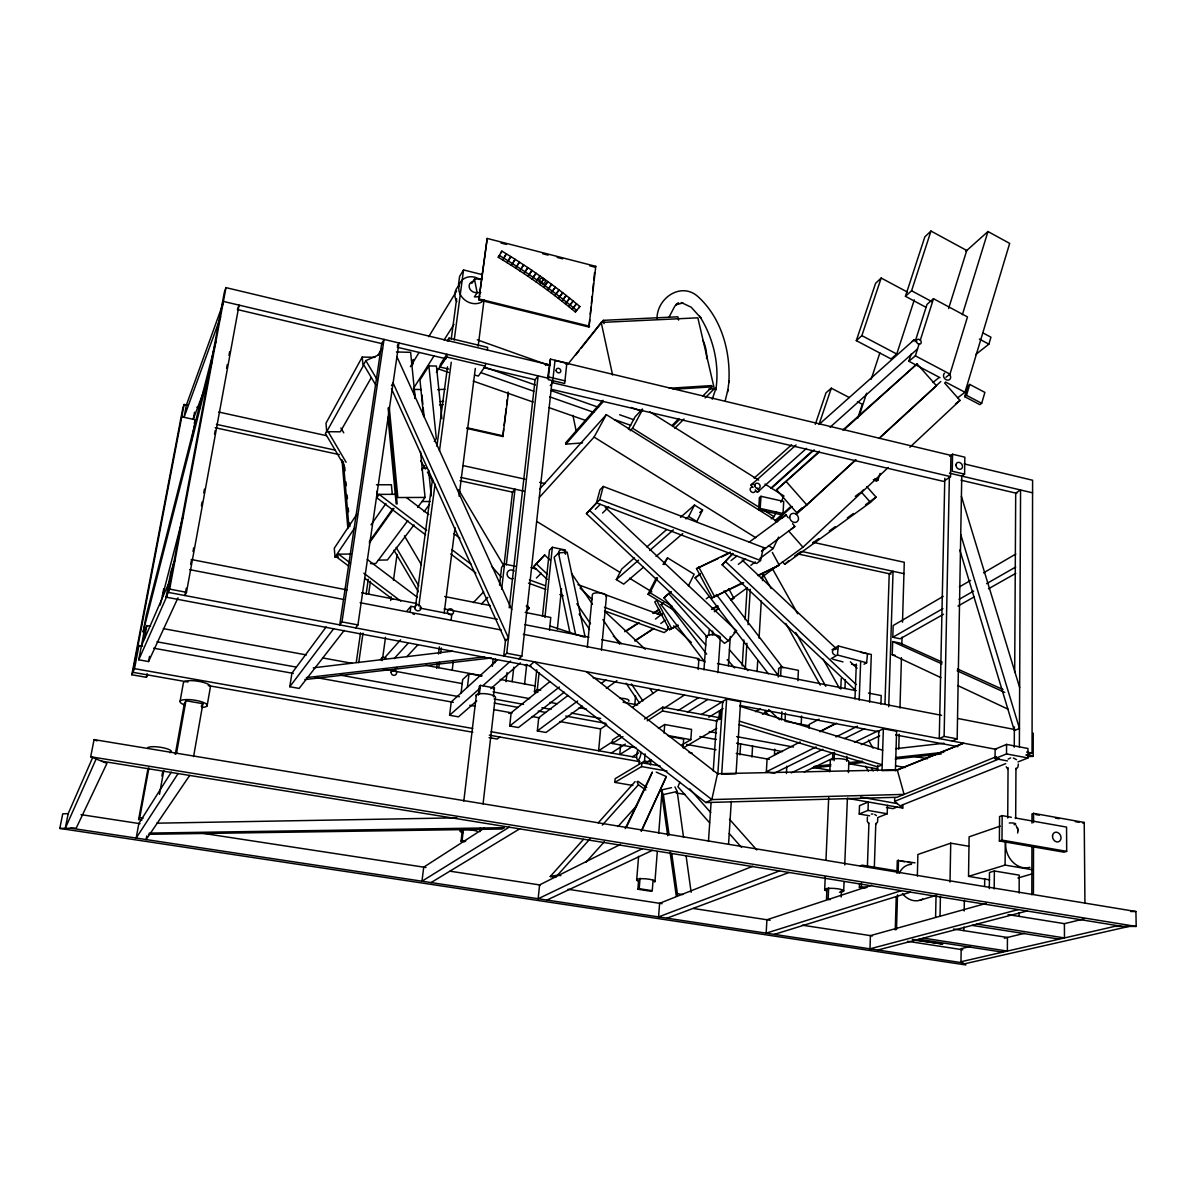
<?xml version="1.0" encoding="UTF-8"?>
<svg xmlns="http://www.w3.org/2000/svg" width="1196" height="1196" viewBox="0 0 1196 1196"><rect width="100%" height="100%" fill="white"/><g stroke="black" fill="none" stroke-linecap="round" stroke-linejoin="round"><path stroke-width="1.5" d="M1017.946 761.927L1027.932 757.98L1027.947 748.487L1006.583 744.405L995.132 749.174L995.042 758.593L1007.436 760.925M1026.886 755.184L1032.043 753.121L1032.597 480.239L964.125 463.884M1031.834 894.802L1031.939 846.992M1031.984 823.087L1031.998 813.893L1033.568 813.355L1084.234 822.444L1084.936 902.741M1027.663 756.575L1033.18 756.38L1033.224 733.103M1033.434 894.369L1033.523 846.499M1033.553 822.549L1033.568 813.355M1019.366 746.992L1020.562 489.986L1015.703 493.081L1014.686 672.451M1019.037 916.375L1019.052 912.787M1019.142 893.083L1019.216 875.158L994.369 870.987L989.481 872.482L989.301 888.598M1014.253 747.186L1014.372 726.899M1015.688 818.557L1015.957 768.206M1000.215 826.107L969.119 836.826L968.536 876.369L1005.103 865.097L1005.283 840.997M995.042 758.593L1006.509 753.929L1006.583 744.405M1007.72 817.974L1008.064 767.653M994.19 888.972L994.369 870.987M1015.045 817.929L1066.563 827.094L1066.683 851.358L1063.962 852.18L999.378 840.967L999.587 816.539L1002.173 815.627L1011.368 817.272M999.378 840.967L1001.979 840.115L1002.173 815.627M984.622 885.937L984.712 878.552M92.78 757.262L68.187 813.654L62.73 813.803L59.8 828.424L965.86 964.948L960.971 961.748L961.18 948.667L970.21 946.485M963.871 930.638L963.931 927.064M964.185 910.978L964.35 900.259M952.255 741.042L957.159 738.889L961.763 476.083M961.659 476.158L964.574 474.154L964.858 457.186L952.569 454.241L949.684 456.289M728.827 382.66C730.816 351.759 721.502 317.927 698.001 296.653C681.316 281.509 657.277 297.849 657.023 318.151M952.569 454.241L952.225 471.224L964.574 474.154M950.013 882.08L950.73 843.165L968.79 846.26M944.81 478.236L939.264 738.575L944.107 736.407L957.159 738.889M935.586 917.347L936.034 895.924M940.041 916.106L940.43 896.387M944.107 736.407L949.37 476.905M551.58 389.343L943.614 481.405L950.521 476.621L950.955 455.392L554.989 360.474L552.552 382.705L550.25 385.59M917.347 876.07L917.885 854.482L950.73 843.165M898.734 749.174L899.183 734.239M899.96 708.092L901.455 657.68M901.844 644.614L902.053 637.139M902.502 622.204L904.281 562.284L813.116 542.311M895.266 929.92L896.223 897.03M896.925 873.274L897.299 860.492L915 862.824M896.507 929.576L897.508 894.817M898.151 872.871L898.525 860.059M847.62 798.345L902.741 808.062L902.831 804.594M902.741 808.062L894.638 801.35L894.743 797.837M883.366 728.753L881.99 770.643L895.415 770.344L896.596 731.264L883.366 728.753L878.791 730.98L878.178 749.115M884.95 704.16L889.226 573.736L893.053 571.299L888.718 706.716M878.283 817.317L887.223 813.773L887.477 805.371M940.953 677.654L892.246 654.735L892.665 641.564L900.035 643.074L942.239 662.121M943.524 614.236L900.154 638.784L892.799 637.259L893.158 625.553L943.181 596.385M877.445 770.867L877.625 765.425M874.336 867.055L875.801 823.431M880.914 704.1L881.213 695.564L868.475 693.082M859.52 883.799L859.386 887.387L861.359 886.729L861.494 883.141M869.597 702.187L871.316 654.451L861.015 652.373M859.221 813.998L867.997 810.425L868.296 801.993L859.52 805.641L859.221 813.998L869.612 815.807M867.399 866.547L868.939 822.938M854.961 698.808L856.321 664.019M859.191 700.168L860.672 661.567M844.944 688.477L845.318 679.702M841.207 897L841.491 889.884M846.678 761.299L846.873 756.246M843.703 890.796L844.077 881.557M844.735 864.917L847.396 798.39M848.427 772.526L848.861 761.433A9.314 2.407 3.3 0 0 838.979 758.638A9.314 2.407 3.3 0 0 830.308 760.746L829.83 771.809M828.634 887.821L828.17 898.51L826.496 899.063L826.959 888.389M834.09 760.686L834.449 752.254M840.773 689.06L841.222 678.566M824.672 889.839L825.225 876.922M825.958 860.328L828.693 797.627M832.521 759.789L832.82 753.046M808.974 728.11L809.154 724.417L819.066 719.185M797.882 680.703L798.405 670.343L781.108 666.934L778.716 668.385L778.237 677.026M801.185 724.283L801.604 716.03M786.415 773.513L786.804 766.217M781.437 719.992L781.885 711.74M784.98 721.248L785.428 712.966M783.036 513.533L783.709 501.423L760.955 496.295L759.385 497.596L758.638 509.705L781.422 514.788L783.036 513.533L760.208 508.435L758.638 509.705M774.739 749.204L774.44 754.616L778.118 752.733M780.629 675.591L781.108 666.934M822.803 749.279L774.35 773.199L766.352 771.764L767.085 758.967L800.169 741.954M760.208 508.435L760.955 496.295M751.925 757.068L752.598 745.915M757.053 671.614L757.726 660.461M759.056 638.171L761.284 601.02M762.51 580.583L762.839 575.007M742.223 665.918L743.852 639.965M745.138 619.573L747.126 588.058M739.95 754.9L740.638 743.748M745.287 669.326L746.917 643.269M748.083 624.671L750.281 589.314M728.558 844.137L731.279 801.395M728.394 665.738L730.322 636.496M726.63 699.062L721.681 774.126L736.048 773.812L740.593 701.693L726.63 699.062L722.683 701.469L717.809 774.395M717.899 672.705L720.306 637.468M708.466 841.341L711.097 802.411M713.235 770.912L716.628 720.859A9.972 2.751 4.2 0 1 720.485 718.572M718.886 719.783L719.484 710.798M720.441 718.871L721.039 709.871M703.951 669.895L706.313 636.526M708.794 635.539L709.183 630.068M712.382 634.762L712.637 631.099M681.75 745.018L690.825 739.681L691.572 729.425L664.722 724.507L658.413 728.469M698.15 669.476L698.927 658.682L601.782 639.711M683.021 747.754L683.664 739.083L669.326 736.482M654.989 881.138L657.292 851.657M658.727 833.223L662.031 790.855M647.26 720.829L662.479 710.977L662.778 707.165L719.23 717.675M664.049 733.088L664.722 724.507M638.589 880.525L637.887 889.241L650.923 891.259L652.254 890.706L653.076 880.256M637.887 889.241L639.202 888.673L640.039 878.208M650.489 764.932L650.923 759.729L644.958 763.257M639.083 764.349L639.382 760.731M649.219 761.942L644.495 761.119L615.178 778.671L614.849 782.378L641.594 766.591L641.908 762.749L660.057 765.948M644.495 761.119L645.093 753.824M636.661 880.211L638.604 856.306M634.852 704.235L635.554 696.027M620.575 745.422L619.782 754.497L632.37 746.633M635.928 747.724L612.247 743.493L612.561 739.905L620.171 734.942M601.439 650.22L606.507 595.728M587.311 647.44L592.364 594.801A7.101 2.377 5.4 0 1 600.452 592.977A7.101 2.377 5.4 0 1 606.103 596.61M864.02 664.229L866.637 662.763L867.504 653.764L838.351 645.975L831.982 649.772M557.336 629.305L561.507 588.746M565.11 553.718L565.499 550.025L552.358 547.275L549.487 550.16L542.446 616.389M588.97 327.046L595.758 266.334L487.191 238.438L478.863 299.897L588.97 327.046L589.718 319.795M590.271 314.354L591.018 307.103M591.392 303.47L592.14 296.219M592.693 290.778L593.44 283.512M593.814 279.894L594.562 272.628M831.056 658.742L837.424 655.004L838.351 645.975M582.198 706.014L545.989 732.46L537.348 730.92L538.723 717.735L567.98 695.459M549.457 630.187L550.788 617.48L525.194 612.427M537.811 692.424L534.433 691.811L536.78 669.73M534.433 691.811L537.318 689.479L539.067 672.855M544.928 617.465L552.358 547.275M566.859 363.076L564.676 383.512L548.187 379.61L550.444 359.144L566.859 363.076L565.917 364.257M518.765 658.846L521.875 656.111L552.074 381.061M524.551 684.291L526.718 664.393A6.309 1.869 6 0 1 525.283 665.634M512.187 681.615L513.802 667.159M564.288 692.17L518.406 727.542L509.69 725.987L511.155 712.756L549.846 681.645M505.624 639.307L503.725 655.991L506.76 653.225L538.11 375.858L535.105 379.76L509.197 607.792M506.028 681.72L507.074 672.511M493.44 696.76L494.456 687.954L480.388 685.368L479.312 686.325L478.28 695.145M479.895 831.698L480.314 827.991M483.064 803.906L495.159 698.24A9.822 2.736 6.2 0 0 485.995 693.785A9.822 2.736 6.2 0 0 476.307 696.221M499.539 585.128L501.632 567.158L504.548 564.078L515.491 566.321M492.333 666.322L493.186 658.906M504.129 564.392L512.501 492.124L515.028 489.194L506.297 564.886M501.632 589.329L504.548 564.078M495.024 662.719L495.443 659.026M463.809 801.126L476.397 694.816M464.676 841.76L461.043 841.177L462.209 831.22M461.043 841.177L462.119 840.474L463.495 828.843M479.357 694.188L480.388 685.368M466.679 428.377L502.813 436.51L503.695 429.095M504.144 425.387L506.132 408.688M506.581 404.981L507.239 399.404M507.687 395.697L508.121 391.989M502.813 436.51L508.435 392.826M461.073 692.977L462.703 679.522L469.026 673.632L481.868 676.009M467.397 687.222L469.026 673.632M476.755 700.901L458.472 716.838L449.591 715.253L451.236 701.932L497.431 659.878M474.902 375.2L478.385 376.022L485.307 366.14L485.636 363.449M487.325 350.024L487.654 347.348L449.068 338.124L447.214 341.039M452.193 670.223L453.314 661.268M438.812 667.727L439.5 662.345M440.636 653.375L441.324 647.993M451.086 620.29L451.834 614.31L419.796 608.076M478.863 299.897L487.191 238.438M436.675 668.295L437.362 662.928M438.498 654.003L439.41 646.857M444.194 612.83L455.048 527.66M459.055 496.176L475.32 368.428M478.146 346.212L484.051 299.912M715.791 390.18C719.738 364.72 713.444 337.93 699.69 316.252L700.916 318.001L691.183 307.208L681.257 302.513M725.284 400.496L727.871 389.851M415.46 606.776L432.474 479.432M436.914 446.213L447.513 366.858M451.221 339.186L456.648 298.581M458.128 287.503L459.608 276.426L463.54 269.937L482.063 274.587M418.854 605.998L435.06 484.126M439.485 450.892L451.266 362.253M454.211 340.098L463.54 269.937M727.572 392.198L729.082 380.776M440.038 367.037L440.412 364.361L446.9 354.285L446.542 356.991L440.038 367.037L448.754 369.071M410.093 612.352L410.901 606.342L414.459 607.03M448.709 340.8L449.068 338.124M381.973 660.611L382.436 657.262L386.054 657.935M382.705 657.621L385.516 637.348M390.644 600.512L391.167 596.819M393.469 580.239L397.057 554.451M412.456 363.778L413.382 359.473L412.62 364.915M358.74 662.659L363.001 633.103M368.577 594.322L370.446 581.391M355.586 627.9L357.933 624.925L398.926 342.938L397.311 345.704M356.259 662.42L360.534 632.848M366.14 594.038L368.278 579.253M341.996 621.905L384.036 339.425L381.703 343.581L339.724 624.895L341.996 621.905L357.933 624.925M344.209 630.382L299.135 688.418L289.776 686.743L291.929 673.154L326.179 626.928M207.102 705.879L210.391 687.102A13.724 3.573 8.5 0 0 198.85 681.391A13.724 3.573 8.5 0 0 183.481 682.363L180.088 701.2M193.588 756.575L202.871 703.682L185.948 700.736L184.408 703.427L175.274 754.362M176.455 753.749L185.948 700.736M161.909 776.114L162.566 772.467M159.472 794.308L163.807 770.448M186.307 588.208L184.961 595.548L186.471 592.319L239.051 305.13L237.376 309.555M190.672 564.377L191.345 560.715M193.019 551.55L193.692 547.873M201.421 505.714L202.094 502.051M203.769 492.887L204.441 489.209M214.533 434.223L215.205 430.545M226.627 368.219L227.3 364.556M228.974 355.391L229.647 351.714M146.779 835.929L146.121 839.562L189.686 775.442M141.95 820.037L138.616 819.529L148.065 768.236M138.616 819.529L139.753 817.705L148.917 767.907M530.86 666.037L166.109 597.163L169.668 589.12L225.984 287.623L550.115 365.019M150.517 626.27L146.854 625.598L143.998 632.221L138.751 659.803L148.543 661.552L149.53 656.365M187.772 405.25L184.124 404.457L182.883 407.896L131.814 674.753L146.39 677.31L147.078 673.662M162.372 595.982L163.747 588.641M191.704 439.993L195.501 419.811L194.215 423.19M166.109 597.163L170.923 571.404L173.076 566.426M171.088 574.992L172.986 564.901L175.124 559.922M144.208 639.486L146.854 625.598M194.544 412.246L193.214 419.303L204.905 388.266M184.124 404.457L132.891 672.316L188.011 682.034M131.814 674.753L134.52 668.639L138.93 645.526L142.608 646.199M59.8 828.424L76.245 828.066L106.937 763.362L90.702 756.754L94.08 739.606L1135.916 911.516L1136.2 926.437L1114.851 926.347L960.971 961.748M68.187 813.654L65.272 828.305L96.158 758.967M1017.632 833.059L1018.02 830.084L1016.166 825.629M717.51 773.707L711.829 799.571L705.879 802.546L529.544 665.798L534.238 661.777L711.829 799.571L904.101 794.383L897.254 769.82L717.51 773.707L586.219 671.629M792.619 523.609L794.802 526.494L761.493 551.311L765.47 548.291L603.277 486.458L599.973 489.822L596.475 502.873L756.56 563.495L760.536 560.535L763.437 547.514M605.027 611.051L664.154 632.609L667.323 630.247L668.13 626.868M867.414 817.077L867.264 821.263L868.595 823.491M215.848 341.787L146.361 614.938L143.086 632.131L212.111 361.162M160.189 605.056L183.422 514.923M605.176 507.328L736.557 630.785L728.289 640.757L724.477 643.343L586.414 513.682L599.779 499.554L603.277 486.458M716.12 387.848L712.248 399.21M981.677 403.306L984.891 392.408L969.747 384.424L967.938 385.815L964.679 396.668L979.853 404.652L981.677 403.306L966.488 395.308L964.679 396.668M975.682 354.569L988.883 344.149L990.946 337.197L983.037 332.966M966.488 395.308L969.747 384.424M957.637 397.849L964.963 392.273L1009.663 243.386L987.971 231.531L965.89 251.265M945.961 377.278L949.968 374.109L967.489 316.91L933.508 298.701L927.005 304.397L915.09 341.712M962.346 314.757L987.971 231.531M948.607 308.538L966.757 250.487L930.981 231.052L924.837 236.853L905.432 296.309L925.943 307.267M940.011 377.667L908.855 361.252L915.344 355.825L919.201 343.715M920.292 340.247L933.508 298.701M873.364 479.641L876.444 481.226L877.939 480.104L880.077 473.392M908.855 361.252L911.128 354.136M907.271 291.988L881.183 278.04L875.607 283.288L856.306 340.636L891.035 358.92L896.761 354.031L914.297 299.852M905.432 296.309L911.576 290.763L930.981 231.052M857.682 418.376L862.316 404.293L857.412 401.751M859.117 416.059L866.607 393.26M871.211 379.222L879.852 352.91M856.306 340.636L861.853 335.627L881.183 278.04M815.298 424.341L826.017 392.826L831.31 388.192L849.265 397.52M819.38 423.369L831.31 388.192M225.984 287.623L224.37 292.138L168.232 592.364L996.537 749.444M180.536 420.215L181.762 416.821L196.338 419.99M221.798 305.877L223.398 301.422L548.725 378.37M223.159 303.276L186.412 404.951L184.049 417.314L220.617 316.88M669.207 316.85L674.768 306.191L678.521 302.917L675.785 304.741L683.006 302.992M650.4 776.787L652.283 772.197M656.275 772.138L666.336 776.563L641.699 830.757M679.866 782.199L677.938 786.774L709.602 822.788M137.286 649.353L138.93 645.526M141.382 645.975L170.744 578.67M138.751 659.803L167.081 595.772M148.543 661.552L177.98 597.836M641.131 831.205L666.336 776.563M146.39 677.31L147.527 674.903M759.774 558.592L773.154 548.545L778.566 537.109M771.226 518.855L774.036 516.657L776.309 511.873M780.883 502.32L783.918 495.951L764.992 484.081M625.254 828.604L652.119 772.317M626.779 826.511L649.772 778.312M688.403 585.89L694.143 574.244L667.532 557.859L663.047 564.497M671.704 853.346L677.429 893.741L676.293 896.043L670.059 852.165M680.494 517.36L694.472 505.071L702.56 510.094L696.82 521.531L688.717 516.493L685.921 518.915M674.888 610.708L648.023 594.277L656.365 577.728M648.023 594.277L649.966 592.678L657.501 577.758M664.184 564.497L667.532 557.859M688.717 516.493L694.472 505.071M643.403 567.278L623.714 584.126L616.299 579.597L621.77 568.997L634.343 557.934M628.393 429.274L635.076 416.836L642.297 409.122M630.187 430.739L632.564 428.213L642.656 409.406M374.991 357.35L362.224 357.051L326 423.16L326.717 431.681L340.277 431.816L371.283 377.667M539.366 497.446L594.068 437.093L606.327 414.653L777.699 521.74M327.256 430.186L325.402 433.52L344.179 465.498M378.504 355.018L365.827 360.624L363.629 364.586L376.007 385.441M326.717 431.681L363.061 366.185L362.224 357.051M377.936 355.317L381.554 348.918L382.526 348.948M501.886 251.13L498.269 257.26L502.724 259.951L506.342 253.836L501.886 251.13L500.765 252.909M508.225 260.892L510.767 256.557L506.371 253.851L503.815 258.172L508.225 260.892L507.059 262.627L511.395 265.363M512.546 263.613L515.117 259.308L510.782 256.572L508.195 260.877L525.134 271.821L527.84 267.605L515.147 259.323L511.38 265.333L515.655 268.083M391.496 385.635L393.11 382.974L508.479 637.991L505.445 640.817L391.466 388.655M201.257 706.343L202.871 703.682M410.378 366.694L419.049 352.506M428.691 336.749L456.633 291.047M516.807 266.334L519.423 262.059L515.625 268.068L528.049 276.306M471.777 283.452L474.468 279.131L481.868 278.847M520.993 269.07L523.669 264.824L519.812 270.789M413.368 388.625L434.163 355.69M444.075 340.008L453.987 324.325M171.252 772.227L138.856 823.506L136.165 838.067L178.069 773.558M441.877 418.69L436.42 366.066L428.886 365.901L419.975 379.969L423.668 416.701M498.269 257.26L499.39 255.481L503.845 258.187M474.468 279.131L477.144 292.646L474.423 296.907L479.97 296.683M436.361 372.21L440.412 365.946M442.445 362.822L444.464 359.682M529.215 274.572L531.966 270.386L527.87 267.62L525.119 271.806L537.183 280.103L535.987 281.808L528.019 276.291L531.981 270.401L543.956 278.773L547.813 281.568L543.702 287.324L551.192 292.871M356.901 514.175L334.282 548.231L335.015 557.082L338.453 557.022M533.237 277.337L536.017 273.181L532.026 279.042M523.953 273.54L525.134 271.821M335.015 557.082L354.629 528.019M351.026 554.002L338.618 554.182L336.674 557.052L348.485 565.962M537.183 280.103L540.009 275.977L537.168 280.088L544.913 285.635M371.059 524.835L385.919 503.486M535.987 281.808L539.889 284.573L543.971 278.788L541.085 282.869M434.283 441.474L436.316 438.588L428.886 365.901M547.469 290.09L551.625 284.364L547.843 281.583L544.898 285.62L556.05 293.932L554.809 295.606L568.788 306.565M369.415 541.579L392.961 508.45M369.28 543.074L393.947 508.435M421.68 469.893L424.595 465.797M548.665 288.386L551.655 284.379L555.378 287.16L551.162 292.856L554.824 295.621M558.397 298.357L562.673 292.721L555.393 287.175L552.388 291.151M561.911 301.093L566.231 295.502L562.703 292.736L559.623 296.668L556.035 293.917L559.085 289.955L556.05 293.932M565.364 303.829L569.73 298.267L566.261 295.517L563.137 299.419L576.651 310.317L575.396 311.977L568.758 306.55L573.168 301.018L579.851 306.49L578.58 308.149M595.758 266.334L595.115 267.186L589.688 265.796M407.821 520.574L375.828 563.525L370.476 563.615M417.643 507.388L425.058 497.431L420.499 451.52M572.092 309.271L576.532 303.769L573.347 307.611M289.776 686.743L333.729 628.618M414.04 524.88L387.414 559.967L378.37 560.117M424.012 511.724L429.558 504.413M545.57 365.453L546.482 364.287L550.115 365.139M550.444 359.144L547.559 378.1L548.486 376.934L564.961 380.836M567.98 364.152L601.214 322.442L697.851 317.822L714.311 388.715L705.102 397.939M575.515 355.227L578.999 350.877M581.316 347.961L603.352 320.334L677.848 316.805L678.595 320.094M566.605 302.154L569.745 298.282L573.168 301.018L570.014 304.89M575.396 311.977L579.851 306.49M855.947 690.72L722.145 564.826L732.774 553.359M722.145 564.826L732.879 553.748M407.059 610.827L410.901 606.342M602.963 400.271L565.618 442.909L565.872 444.15L582.527 442.909M565.872 444.15L603.233 401.572M380.298 659.684L382.436 657.262M384.708 657.68L400.585 639.815M555.766 877.386L550.25 876.533L583.469 839.368M598.224 822.863L635.121 781.586M539.65 489.074L606.327 414.653M550.25 876.533L557.59 875.128L589.912 838.994M602.35 825.091L638.41 784.785L637.034 781.736M585.935 862.286L604.443 841.64M618.003 826.511L636.511 805.865M394.097 658.682L407.851 643.538M586.414 513.682L597.148 502.335M393.2 671.405L396.937 667.398M406.864 656.679L418.047 644.629M547.23 579.417L533.655 566.695L544.673 554.989L550.115 560.087M533.655 566.695L544.673 554.989M473.332 602.635L483.603 591.885M481.48 603.95L487.878 597.357M672.331 425.193L678.894 418.585M672.615 426.404L679.164 419.811M702.785 396.07L711.964 386.846L711.665 385.575L669.237 388.266M674.828 428.213L684.037 419.004M595.324 509.272L600.243 504.368M585.128 637.049L567.188 552.089L558.502 553.015L554.152 557.321L569.954 632.938M536.421 578.012L541.31 573.213M602.56 513.024L608.749 506.94M526.165 611.201L529.185 608.36L527.272 605.146M782.378 561.627L784.785 564.348L870.464 502.395L876.07 497.102L866.861 486.682M863.482 489.837L861.225 491.945L870.464 502.395M760.895 577.847L802.979 547.23L888.269 467.487M909.917 447.229L960.014 400.391L944.556 382.944M784.785 564.348L788.762 560.64M715.686 610.468L718.422 607.942M819.335 451.206L776.533 489.822L796.745 512.755L802.232 507.717M796.372 514.295L855.514 459.922M880.271 437.168L940.803 381.524M796.745 512.755L806.852 504.966L855.962 459.802M879.165 438.484L936.468 385.8L917.063 363.883L842.821 430.037M705.79 645.048L663.944 597.821L669.939 592.349M663.944 597.821L671.375 591.646M775.098 520.843L780.569 515.85M783.305 513.353L790.122 507.104M775.651 520.559L782.543 514.28M775.576 521.576L792.081 506.491M776.533 489.822L819.41 451.998M844.167 429.648L917.063 363.883M770.912 488.118L812.174 451.012M771.241 488.491L814.162 449.89M755.244 489.867L757.367 492.274L806.508 448.365M830.099 427.226L917.526 348.873M753.121 487.46L750.998 485.053L796.073 444.987M819.081 424.401L914.327 339.634L912.159 341.473M449.591 715.253L480.089 688.149M482.855 685.697L510.587 661.044M754.123 478.146L791.632 444.792M646.931 546.871L666.516 529.664M490.823 688.642L520.35 662.898M616.299 579.597L638.574 560.177M649.727 550.474L673.393 529.843M493.35 688.911L494.456 687.954M699.735 512.531L702.56 510.094M656.051 556.439L682.767 533.566M750.998 485.053L752.942 483.408L755.065 485.83M757.367 492.274L759.325 490.644L757.188 488.237M743.703 582.736L712.158 597.836L696.506 568.638L730.352 552.118M932.94 382.466L938.77 377.831M933.732 387.953L936.468 385.8M661.119 604.653L663.571 602.724L661.119 604.653L704.893 662.121M768.31 673.752L695.1 577.892L700.452 573.676M509.69 725.987L559.384 687.012M499.808 737.02L497.222 739.038L489.074 737.603M782.064 518.077L786.086 514.938L788.269 517.823M655.453 619.094L662.584 613.578M731.07 560.55L736.826 556.095M660.79 623.52L665.111 620.231M738.366 564.318L745.616 558.786M955.559 403.77L960.014 400.391M790.735 529.574L794.802 526.494M695.1 577.892L700.348 573.931M706.223 598.807L709.198 596.565M750.849 565.304L755.304 561.941M671.464 628.214L656.709 600.392L654.765 601.932L669.491 629.679L678.027 625.045M712.158 597.836L742.641 582.661M875.891 824.029L877.58 822.026L877.729 817.84M537.348 730.92L577.608 701.02M601.468 683.305L605.953 679.971M855.275 496.355L859.745 493.036M749.219 542.102L786.086 514.938M657.337 613.727L660.297 611.545M657.172 613.982L660.132 611.799M606.342 688.373L616.912 680.659M714.311 611.739L718.826 608.465M730.846 599.719L747.38 587.685M731.743 599.689L733.836 598.164L728.663 588.567M772.347 552.432L779.254 565.155L758.653 575.59M794.607 556.125L800.647 551.745M812.712 542.999L818.737 538.634M829.306 530.979L835.331 526.614M847.396 517.868L853.436 513.503M865.5 504.757L876.07 497.102M734 632.535L736.557 630.785M606.746 724.761L600.631 728.917L598.628 750.744L612.666 741.64M632.729 707.135L658.712 689.494M1015.942 769.312L1017.946 766.98L1018.334 764.005M634.897 640.667L653.614 628.408M635.001 640.936L653.659 628.722M644.524 719.065L662.778 707.165M624.671 631.712L638.739 622.563M652.807 613.428L659.056 609.362M626.375 631.01L638.843 622.922M654.421 612.786L659.101 609.751M664.139 708.211L684.411 695.04M612.247 743.493L622.907 736.601M484.47 828.036L423.728 867.16L421.979 881.198L509.197 827.169M611.35 753.002L625.344 744.106M678.252 710.529L698.479 697.687M687.386 712.233L707.823 699.451M632.415 756.724L638.679 752.897M701.394 714.55L721.771 702.097M431.068 882.573L519.647 828.858M708.869 717.196L723.117 708.615M683.484 747.769L716.763 728.349M959.312 586.982L970.599 580.404M983.516 572.869L1015.778 554.062M755.588 711.725L760.417 708.944M892.799 637.259L942.926 608.6M959.102 599.36L973.664 591.048M986.595 583.648L1015.703 567.009M762.435 714.236L768.923 710.544M957.981 606.058L974.037 596.968M988.494 588.791L1015.793 573.347M1008.138 759.101L1010.605 757.935M820.112 731.384L835.002 723.73M820.022 731.743L836.572 723.236M620.545 844.391L539.575 884.905L538.17 898.749L642.387 848.726M766.352 771.764L816.091 746.902M835.989 736.945L857.547 726.181M844.526 738.545L864.573 728.648M791.303 772.915L832.879 752.762M854.497 742.282L877.774 730.995M712.502 608.45L717.421 606.073M730.547 599.749L733.836 598.164M669.491 629.679L677.908 625.628M711.545 609.422L718.273 606.178M804.325 771.943L832.805 758.294M861.284 744.66L879.703 735.839M757.621 575.5L779.254 565.155M546.931 900.065L652.388 850.356M696.506 568.638L718.153 558.532M721.487 556.977L728.14 553.868M996.462 756.59L897.015 797.284L705.879 802.546M894.638 801.35L999.422 758.802M897.254 769.82L963.617 743.194L895.326 770.837M897.03 807.061L893.008 808.66L886.49 807.509M900.065 805.85L1005.716 763.646M752.733 866.278L659.609 903.309L658.562 916.913L779.493 870.927M666.979 918.184L789.046 872.482M860.178 865.844L862.152 865.157L898.211 871.107M871.6 885.249L766.905 919.754L766.173 933.164L901.336 890.661M1082.604 822.968L1084.234 822.444M774.29 934.39L910.485 892.141M919.918 900.244L936.797 895.176M1017.916 878.014L1032.208 873.828M986.222 903.399L870.434 935.616L869.985 948.832L1018.2 909.588M877.819 950.013L1027.005 911.008M1004.326 938.217L1024.374 933.358M1064.081 923.746L1083.95 918.932M671.524 787.671L661.224 790.003L663.376 794.593L677.175 791.468L683.529 837.29M964.245 963.886L1129.069 926.407M313.322 667.831L452.282 651.192M306.34 677.639L484.485 656.888M304.845 679.582L491.421 657.964M895.894 748.666L943.928 743.254M814.222 766.412L830.876 764.603M849.369 762.585L862.331 761.164M895.64 757.517L943.749 752.269M812.383 767.982L830.786 765.978M849.19 763.975L863.901 762.375M895.191 758.982L941.177 753.973M871.286 814.042L872.841 814.013M439.904 401.662L443.611 401.437M673.213 389.313L711.964 386.846M439.53 404.831L443.223 404.592M708.794 389.074L714.311 388.715M437.631 389.672L445.032 389.223M477.144 292.646L480.852 292.497M156.676 823.192L457.007 817.84M149.291 833.089L504.338 827.677L502.171 829.022L148.468 834.3M422.009 501.528L430.156 501.498M396.833 494.322L377.323 494.382L377.039 491.182M425.058 497.431L397.834 497.536L389.253 407.059M376.456 484.769L391.391 484.754L392.288 494.337M421.979 468.413L426.837 468.413M1130.594 911.516L1135.916 911.516M421.351 389.537L414.01 389.403L414.907 398.492M396.429 351.968L410.632 352.327L415.206 398.253M70.743 828.185L962.616 962.81M81.029 814.64L140.067 823.685M200.943 833.014L426 867.504M449.98 871.181L540.368 885.04M568.04 889.271L662.121 903.698M693.486 908.497L770.149 920.247M802.322 925.181L872.422 935.93M907.48 941.297L962.81 949.774M923.342 938.113L1007.361 951.074L1007.451 937.455L953.556 929.023M139.753 817.705L143.101 818.213M918.932 939.264L1002.667 952.151M912.384 939.368L942.777 944.033L912.922 939.966M557.59 875.128L560.879 875.636M677.429 893.741L682.767 894.563M639.202 888.673L652.254 890.706M462.119 840.474L465.752 841.057M826.496 899.063L830.173 899.646M976.953 924.089L1064.47 937.933L1064.41 923.656L1008.049 914.611M972.064 925.375L1059.267 939.129M101.57 761.179L1121.953 926.377M861.359 886.729L866.801 887.611M859.386 887.387L864.813 888.269M90.702 756.754L1136.2 926.437M900.947 861.09L904.61 861.703M908.272 862.316L911.935 862.929M968.536 876.369L989.585 879.867M1005.103 865.097L1032.133 869.686M614.849 782.378L632.893 785.488M676.203 792.948L685.233 794.503M1001.979 840.115L1066.683 851.358M641.594 766.591L667.024 771.046M867.997 810.425L887.223 813.773M134.52 668.639L472.749 728.484M491.122 731.728L636.347 757.427M860.597 797.104L897.359 803.607M208.224 685.607L472.794 732.251M489.328 735.166L639.995 761.732M153.641 648.187L293.319 673.408M315.37 677.399L453.359 702.321M469.759 705.281L475.38 706.298M493.649 709.587L512.082 712.921M532.235 716.554L539.605 717.884M559.803 721.532L600.243 728.842M686.624 744.45L716.03 749.757M736.243 753.405L769.327 759.385M813.444 767.354L829.979 770.329M689.06 752.478L692.155 753.032M1035.616 814.536L1039.234 815.194M1055.5 818.109L1059.118 818.752M1075.383 821.667L1078.986 822.325M494.127 699.002L523.519 704.369M541.878 707.718L551.072 709.392M571.269 713.07L600.661 718.437M699.839 736.512L716.374 739.532M736.572 743.209L782.483 751.581M848.607 763.646L877.999 768.998M157.035 641.818L296.309 667.114M340.292 675.112L459.414 696.745M494.232 703.069L518.047 707.404M538.215 711.067L545.54 712.397M565.693 716.06L606.013 723.386M667.503 735.45L690.825 739.681M163.359 628.633L306.4 654.93M322.905 657.964L352.252 663.361M383.423 669.102L462.284 683.604M493.036 691.931L529.679 698.643M549.831 702.351L557.157 703.697M579.133 707.718L586.459 709.064M709.198 731.578L716.524 732.924M736.676 736.631L793.471 747.037M896.043 765.859L905.208 767.548M425.791 665.32L481.794 675.71M500.212 679.418L535.046 685.891M623.071 702.231L637.737 704.952M914.641 756.38L927.483 758.757M662.479 710.977L717.152 721.113M537.318 689.479L540.712 690.107M785.757 721.397L809.453 725.837M1006.509 753.929L1027.932 757.98M593.186 677.803L723.326 702.381M739.681 705.476L879.12 731.803M895.61 734.912L957.936 746.678M169.668 589.12L186.471 592.319M506.76 653.225L521.875 656.111M1026.602 752.09L1032.043 753.121M1025.854 754.99L1033.18 756.38M189.581 569.625L343.641 599.48M360.146 602.679L501.363 630.038M523.37 634.314L941.521 715.328M958.026 718.527L1014.881 729.545M191.211 559.489L347.004 589.927M361.67 592.782L416.656 603.532M444.15 608.899L497.312 619.289M524.805 624.671L588.955 637.199M697.447 659.699L704.728 661.119M717.465 663.601L855.738 690.585M444.703 596.55L490.435 605.58M892.246 654.735L895.206 655.333M216.401 424.341L334.94 450.085M460.789 477.413L523.863 491.122M801.813 551.476L903.937 573.661M215.235 427.734L339.41 454.63M459.952 480.747L512.92 492.214M797.822 553.927L890.96 574.11M196.877 407.253L200.524 408.045M218.763 412.052L326.329 435.628M463.061 465.588L525.059 479.177M539.635 482.377L545.107 483.573M467.143 427.734L503.307 435.897M446.542 356.991L485.307 366.14M552.552 382.705L950.521 476.621M238.079 309.719L382.78 343.835M397.251 347.259L446.093 358.77M484.081 367.725L534.732 379.67M961.046 480.194L1016.869 493.365M949.445 473.168L1032.582 492.827M479.417 299.045L589.598 326.239M501.109 243.057L506.536 244.447M542.685 253.731L548.112 255.122M557.157 257.439L562.583 258.829M832.76 659.19L843.001 661.911M851.552 664.169L856.68 665.529M837.424 655.004L866.637 662.763M1013.356 757.98L1016.51 759.684M739.367 721.158L882.185 764.797L877.58 766.86L738.904 724.552M740.294 706.402L882.663 750.221M550.28 626.076L583.917 637.034M437.99 368.742L448.56 372.449M473.212 381.09L533.102 402.05M548.964 407.612L585.95 420.558M480.897 372.629L533.76 391.227M549.622 396.803L593.679 412.306M614.834 419.736L630.696 425.313M631.144 407.477L641.684 411.215M486.129 367.665L535.315 385.007M551.117 390.584L598.538 407.313M619.618 414.743L633.671 419.706M477.249 339.814L549.338 365.498M529.409 579.881L545.122 585.621M604.473 607.299L667.323 630.247M528.512 583.14L545.899 589.479M559.818 594.562L563.286 595.817M530.994 567.367L536.212 569.281M577.967 584.605L662.24 615.521M599.779 499.554L760.536 560.535M94.08 739.606L97.16 740.907M957.443 668.968L1003.025 689.539M892.665 641.564L941.91 663.9M957.189 670.821L1004.745 692.394M957.757 685.547L1008.153 709.243M874.859 478.535L877.939 480.104M861.853 335.627L896.761 354.031M945.438 381.987L964.963 392.273M915.344 355.825L949.968 374.109M979.36 339.081L988.883 344.149M911.576 290.763L932.192 301.811M537.183 521.71L620.006 572.391M629.559 578.236L651.85 591.87M649.966 592.678L672.152 606.252M502.694 259.936L507.089 262.642M594.068 437.093L755.723 537.692M768.4 545.585L773.154 548.545M632.564 428.213L758.309 506.82M763.033 509.78L774.036 516.657M649.802 411.798L758.683 480.119M874.71 814.461L876.399 815.612M638.41 784.785L645.855 790.018M637.842 781.242L646.752 787.506M539.874 284.558L543.717 287.339M367.232 559.429L417.269 597.223M338.618 554.182L350.473 563.137M363.823 573.198L400.869 601.169M364.72 578.206L392.766 599.36M406.595 497.685L428.796 514.564M453.957 533.715L459.877 538.215M426.673 530.486L379.132 494.367L376.815 497.79L425.612 534.851M451.924 549.667L471.239 564.348M526.21 606.103L529.185 608.36L526.748 605.639M450.757 553.942L475.888 573.019M559.623 296.668L563.167 299.434M768.699 709.572L779.508 719.723M673.662 625.867L691.348 642.476M764.842 711.441L768.923 715.268M580.015 588.118L592.244 599.585M604.488 611.051L645.257 649.264M536.376 563.959L547.17 574.08M613.309 636.048L621.397 643.627M742.148 560.027L836.826 649.144M850.341 661.881L857.113 668.235M725.897 561.911L856.216 684.561M589.598 510.483L728.289 640.757M491.541 566.216L501.259 577.085M729.515 819.32L756.814 849.952M729.351 649.712L747.889 670.627M668.968 593.844L707.359 637.184M727.183 659.549L734.613 667.936M689.778 788.897L710.738 812.592M729.231 833.492L741.55 847.441M786.4 481.779L806.852 504.966M788.732 531.069L802.979 547.23M724.029 590.899L782.902 667.876M716.329 594.457L778.731 676.099M670.552 606.716L706.716 654.167M1006.21 766.756L1007.555 768.714M571.524 573.422L592.454 604.204M602.934 619.588L619.678 644.21M650.041 688.836L653.18 693.456M576.861 603.741L590.495 623.804M631.383 683.977L642.91 700.946M579.103 614.071L589.538 629.425M626.046 683.2L639.621 703.173M458.606 489.702L504.383 566.665M365.827 360.624L377.218 379.79M420.723 460.834L425.492 468.862M427.391 472.061L433.101 481.689M340.92 428.019L343.76 432.847M404.427 535.868L421.485 564.841M328.197 431.786L346.122 462.284M396.13 547.349L418.764 585.861M393.962 550.205L418.376 591.766M772.272 568.414L797.687 613.742M823.087 659.071L839.428 688.223M868.46 740.04L873.005 748.128M762.913 573.886L771.106 588.537M795.714 632.52L825.793 686.28M871.346 767.727L873.17 770.986M785.802 623.43L820.277 685.099M865.635 766.232L868.356 771.106M698.673 566.919L714.356 596.191M674.963 786.893L677.175 791.468M396.923 356.737L511.694 609.541M961.405 496.355L1019.65 687.536M960.747 534.522L1019.455 728.424L1014.358 730.592L959.82 550.01M603.352 320.334L604.07 323.668M601.214 322.442L612.606 375.036M558.502 553.015L575.62 634.538M572.914 415.371L576.322 431.756M1018.125 830.667L1017.542 827.662M663.376 794.593L669.102 834.987M661.224 790.003L667.712 835.705M686.056 855.618L691.139 892.276M421.904 394.979L422.816 404.054M423.19 407.687L423.907 414.952M428.646 470.252L431.233 495.981M388.102 407.986L397.177 503.92L396.175 503.935L387.997 417.195M344.717 467.113L345.031 470.835M345.988 481.988L346.317 485.711M347.109 494.995L347.438 498.717M348.23 508.016L348.559 511.739M349.516 522.891L349.83 526.614M343.327 461.521L348.933 526.629M341.966 459.698L347.872 528.572M638.649 881.228A9.314 1.824 4.9 0 1 638.784 878.896A9.314 1.824 4.9 0 1 650.579 879.494A9.314 1.824 4.9 0 1 654.481 882.035M462.837 832.775A10.106 2.123 6 0 1 463.002 829.77A10.106 2.123 6 0 1 477.249 831.235M826.287 890.856A9.568 1.869 3.8 0 1 828.858 888.404A9.568 1.869 3.8 0 1 842.119 889.764A9.568 1.869 3.8 0 1 839.472 892.201M147.616 747.949A12.05 2.721 8.2 0 1 163.194 747.769A12.05 2.721 8.2 0 1 169.817 752.658M185.275 705.147A13.784 3.468 8.3 0 1 183.601 699.78A13.784 3.468 8.3 0 1 203.739 702.575A13.784 3.468 8.3 0 1 201.795 707.449M922.759 899.003A18.628 15.727 68.4 0 1 902.367 893.457M899.407 873.125A18.628 15.727 68.4 0 1 911.472 864.304M1029.906 867.309A20.646 16.879 66.5 0 1 1012.294 861.539A20.646 16.879 66.5 0 1 1005.911 841.625M641.086 752.344A6.294 2.003 -80.2 0 1 637.588 759.804A6.294 2.003 -80.2 0 1 637.692 750.341M558.876 554.376A3.738 3.364 45.4 0 1 561.552 549.726A3.738 3.364 45.4 0 1 565.648 554.017M508.808 713.504A6.384 1.734 6 0 1 511.903 712.771M620.156 698.329A6.219 1.764 5.1 0 1 626.973 699.182A6.219 1.764 5.1 0 1 628.588 701.23M706.851 637.423A7.012 2.228 4.2 0 1 713.339 634.762A7.012 2.228 4.2 0 1 719.753 638.29M1009.26 823.012A4.037 0.927 2.3 0 1 1014.926 823.431A4.037 0.927 2.3 0 1 1014.073 824.687M456.827 301.676A14.845 12.693 33.7 0 1 458.935 285.904M481.943 301.87A14.95 12.767 33.8 0 1 463.091 298.402A14.95 12.767 33.8 0 1 461.596 280.656A14.95 12.767 33.8 0 1 480.074 279.535M414.324 614.4A3.184 2.975 38.5 0 1 412.844 613.697M476.232 292.586A6.249 5.337 33.9 0 1 469.236 287.19A6.249 5.337 33.9 0 1 474.005 281.329M702.755 340.232A18.478 8.282 83.9 0 1 706.627 358.621M513.278 578.535A4.605 4.201 43.7 0 1 507.822 576.442A4.605 4.201 43.7 0 1 508.45 570.911A4.605 4.201 43.7 0 1 514.116 571.075M448.65 614.071A3.154 2.915 41.6 0 1 448.814 609.153A3.154 2.915 41.6 0 1 453.448 611.335A3.154 2.915 41.6 0 1 450.115 614.774M834.883 654.9A2.9 2.467 57.9 0 1 832.491 651.566A2.9 2.467 57.9 0 1 835.301 649.458M755.319 491.078A2.885 2.452 49.6 0 1 752.404 492.393A2.885 2.452 49.6 0 1 750.176 489.433A2.885 2.452 49.6 0 1 752.299 487.101M949.654 374.498A4.051 3.214 50.3 0 1 949.534 379.625A4.051 3.214 50.3 0 1 944.466 378.31A4.051 3.214 50.3 0 1 944.601 373.197M1052.525 835.69A5.068 4.096 66.1 0 0 1058.415 841.849A5.068 4.096 66.1 0 0 1059.357 833.672A5.068 4.096 66.1 0 0 1052.525 835.69M556.125 370.611A2.497 2.153 39 0 0 559.952 372.554A2.497 2.153 39 0 0 559.309 368.577A2.497 2.153 39 0 0 556.125 370.611M955.933 465.05A3.738 3.005 53 0 0 960.822 469.161A3.738 3.005 53 0 0 960.926 463.271A3.738 3.005 53 0 0 955.933 465.05M414.982 608.779A3.214 2.99 38.6 0 0 420.349 609.825A3.214 2.99 38.6 0 0 418.271 604.772A3.214 2.99 38.6 0 0 414.982 608.779M539.77 280.925A2.96 2.497 36.6 0 0 544.374 283.078A2.96 2.497 36.6 0 0 543.403 278.459A2.96 2.497 36.6 0 0 539.77 280.925M391.122 672.122A2.826 2.676 40.2 0 0 394.904 675.202A2.826 2.676 40.2 0 0 395.547 670.537A2.826 2.676 40.2 0 0 391.122 672.122M789.719 516.926A4.844 4.096 51.7 0 0 796.117 522.263A4.844 4.096 51.7 0 0 796.521 514.519A4.844 4.096 51.7 0 0 789.719 516.926M916.495 341.742A2.706 2.153 48.9 0 0 920.486 343.865A2.706 2.153 48.9 0 0 919.53 339.559A2.706 2.153 48.9 0 0 916.495 341.742M754.9 485.98A2.9 2.467 49.6 0 0 759.251 488.192A2.9 2.467 49.6 0 0 758.354 483.483A2.9 2.467 49.6 0 0 754.9 485.98"/></g></svg>
